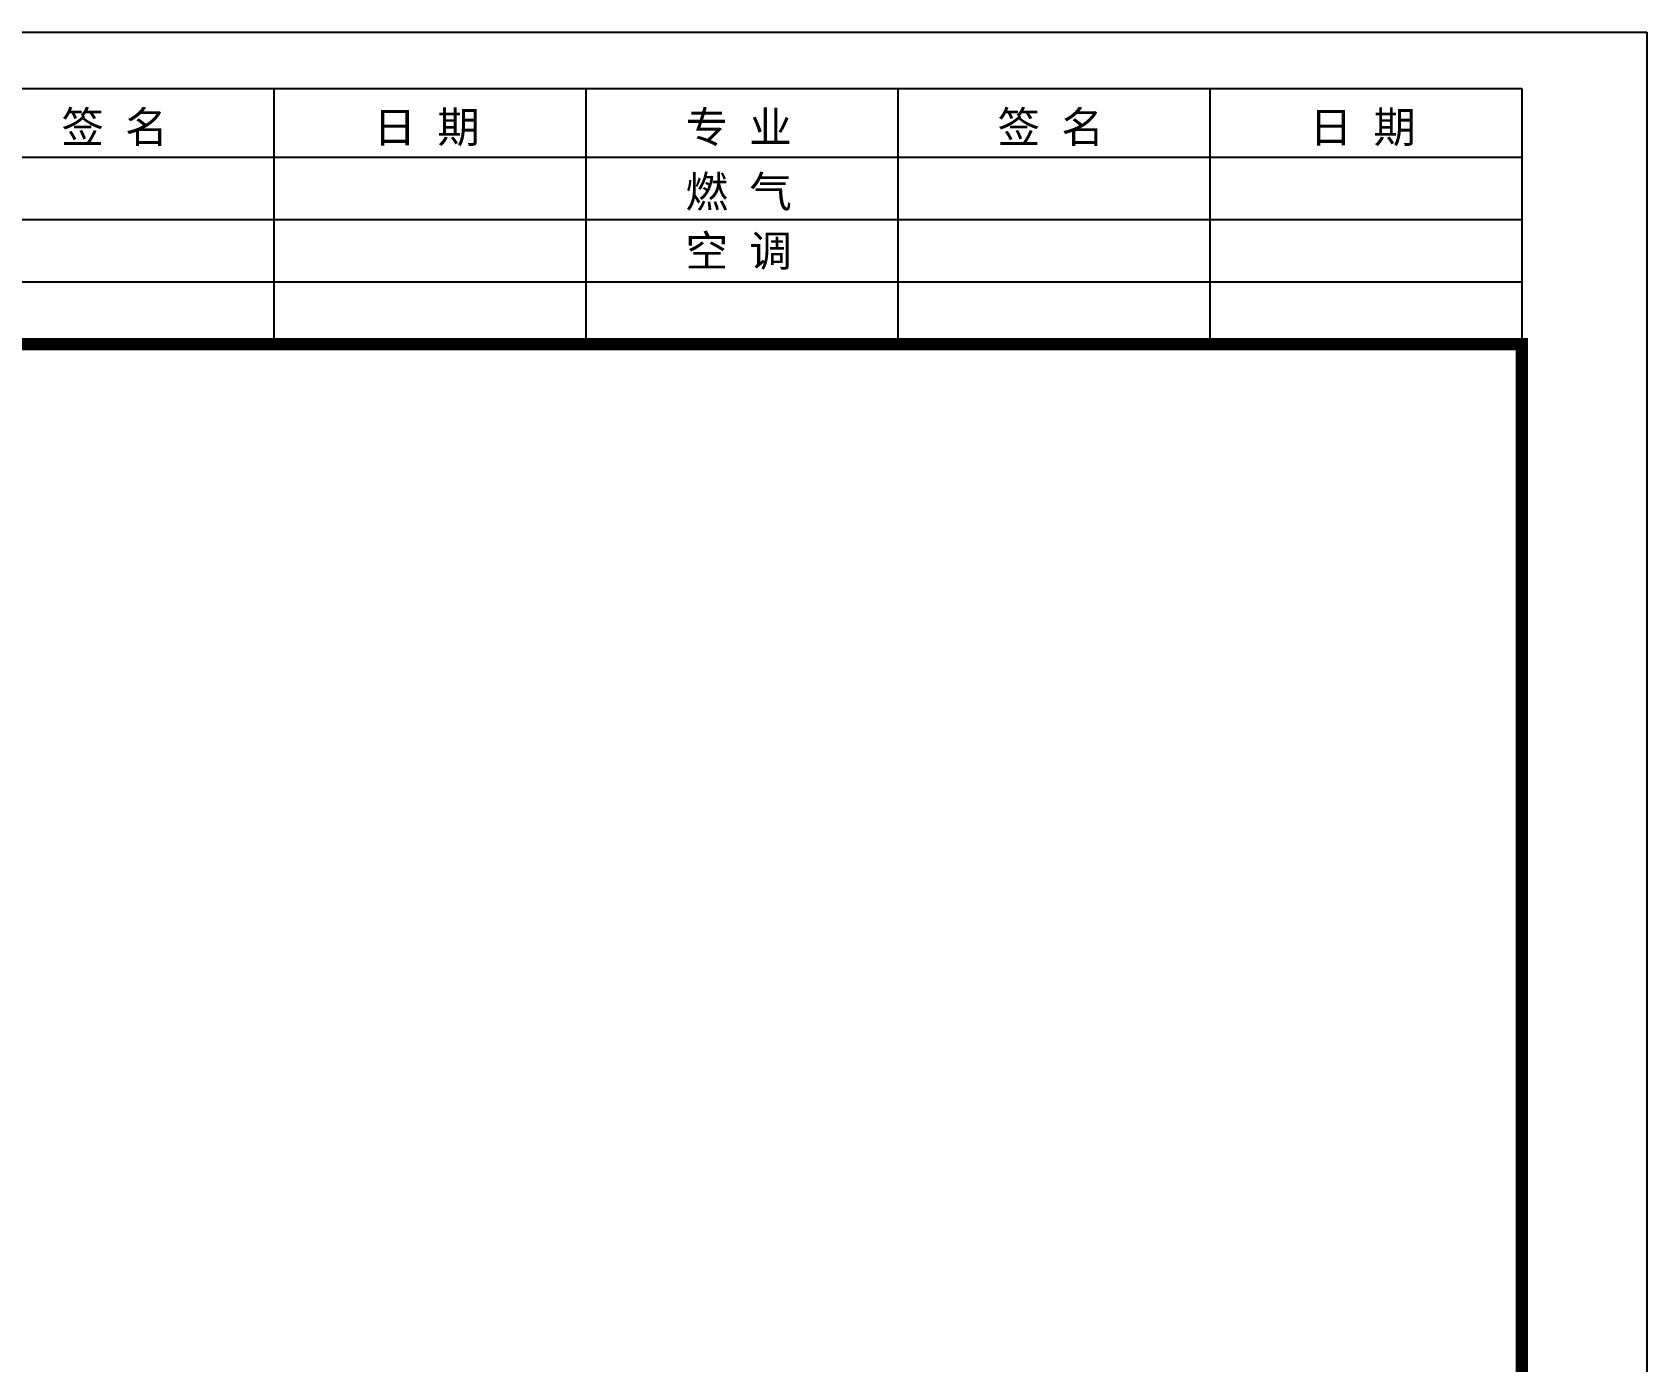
# Model space of a CAD drawing. Extents: x 1980812 to 2578970, y -669191 to 284498.
# Drawn here: x 2559568 to 2578970, y -235215 to -219232 of the extents above; entities that cross this region are included whole.
import ezdxf

# ---------------------------------------------------------------- set-up
doc = ezdxf.new("R2010")
doc.units = 0
doc.header["$LTSCALE"] = 1000
doc.header["$MEASUREMENT"] = 0
doc.layers.add('TK', color=1, linetype='Continuous')
doc.styles.add('SONGTI', font='NSimSun.ttf', dxfattribs={"width": 1.1})

# ---------------------------------------------------------------- blocks, each defined once
blk = doc.blocks.new('会签栏0821')
at = {"layer": 'TK'}
for p, q in [((115148889, 23475903), (115148889, 23483403)), ((115148889, 23483403), (115150939, 23483403)), ((115149439, 23475903), (115149439, 23483403)), ((115149939, 23475903), (115149939, 23483403)), ((115150439, 23475903), (115150439, 23483403)), ((115150939, 23475903), (115150939, 23483403)), ((115148889, 23480903), (115150939, 23480903)), ((115148889, 23478403), (115150939, 23478403)), ((115148889, 23468403), (115148889, 23475903)), ((115148889, 23475903), (115150939, 23475903)), ((115149439, 23468403), (115149439, 23475903)), ((115149939, 23468403), (115149939, 23475903)), ((115150439, 23468403), (115150439, 23475903)), ((115150939, 23468403), (115150939, 23475903)), ((115148889, 23473403), (115150939, 23473403))]:
    blk.add_line(p, q, dxfattribs=at)
at = {"layer": 'TK', "style": 'SONGTI'}
for s, p in [('日 期', (115149324, 23481702)), ('签 名', (115149324, 23479202)), ('专 业', (115149324, 23476702)), ('燃 气', (115149842, 23476702)), ('空 调', (115150316, 23476702)), ('日 期', (115149324, 23474202)), ('签 名', (115149324, 23471702))]:
    blk.add_text(s, height=250, rotation=90, dxfattribs=at).set_placement(p)

msp = doc.modelspace()

# ---------------------------------------------------------------- linework, layer by layer
at = {"layer": 'TK'}
msp.add_lwpolyline([(2578969.7, -219231.9), (2578969.7, -345381.9), (2489869.7, -345381.9), (2489869.7, -219231.9)], close=True, dxfattribs=at)
at = {"layer": 'TK', "const_width": 150}
msp.add_lwpolyline([(2491369.7, -343881.9), (2577469.7, -343881.9), (2577469.7, -222981.9), (2491369.7, -222981.9)], close=True, dxfattribs=at)

# ---------------------------------------------------------------- block references
at = {"layer": 'TK', "xscale": 1.5, "yscale": 1.5, "zscale": 1.5, "rotation": 270}
msp.add_blockref('会签栏0821', (-32647634.8, 172503426.6), dxfattribs=at)

doc.saveas('drawing.dxf')
